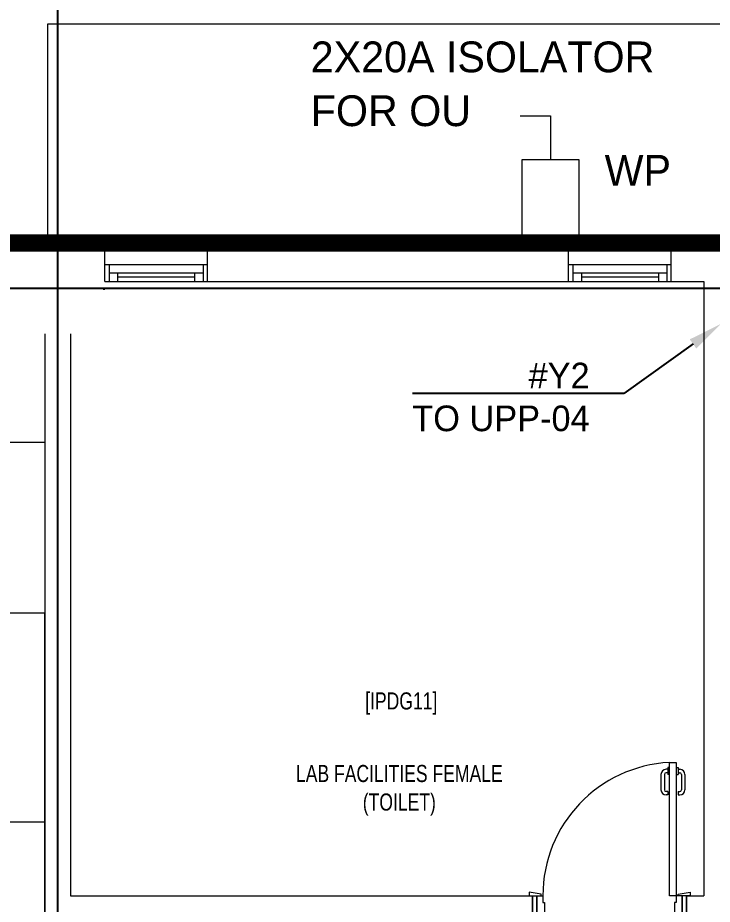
# Model space of a CAD drawing. Header units: metres. Extents: x 75097 to 220762, y -1557923 to -1361206.
# Drawn here: x 187880 to 191938, y -1458838 to -1453656 of the extents above; entities that cross this region are included whole.
import ezdxf
from ezdxf import colors
from ezdxf.entities.mleader import LeaderData, LeaderLine
from ezdxf.math import Vec2, Vec3

# ---------------------------------------------------------------- set-up
doc = ezdxf.new("R2010")
doc.units = ezdxf.units.M
doc.linetypes.add('DASHED2', pattern=[0.375, 0.25, -0.125])
doc.layers.get('0').update_dxf_attribs({"lineweight": 0})
for name, color, linetype, lineweight in [('A-100 - Copy$0$72_EGR_BASE_TEXT', 8, 'Continuous', 0), ('A-100 - Copy$0$Aluminum', 8, 'Continuous', 0), ('A-100 - Copy$0$Medical Equipment and Furniture', 8, 'Continuous', 0), ('A-100 - Copy$0$Medical Equipment and Furniture1', 8, 'Continuous', 5), ('A-100 - Copy$0$Proj', 8, 'Continuous', 0), ('A-100 - Copy$0$Walls', 8, 'Continuous', 0), ('A-100 - Copy$0$Wooden Joinery', 8, 'Continuous', 0)]:
    doc.layers.add(name, color=color, linetype=linetype, lineweight=lineweight)
doc.layers.add('A-100 - Copy$0$axes', color=8, linetype='Continuous')
doc.layers.add('E-POWR', color=7, linetype='Continuous', lineweight=9, true_color=0x4e7e3e)
doc.layers.add('E-POWR-IDEN _1-100_', color=7, linetype='Continuous', lineweight=9, true_color=0x4e7e3e)
doc.styles.add('A-100 - Copy$0$X3G_ENTITY_2587EA', font='swisscl.ttf', dxfattribs={"height": 200})
doc.styles.add('Optima_5', font='', dxfattribs={"height": 3.001645})
doc.styles.get("Standard").update_dxf_attribs({"font": 'GOTHIC.TTF'})
doc.styles.get('Optima_5').set_extended_font_data('Optima')

# ---------------------------------------------------------------- blocks, each defined once
blk = doc.blocks.new('GI-041_dwg__U120-3902841-GI-041')
at = {"layer": 'E-POWR', "flags": 128}
blk.add_lwpolyline([(-0.1145, 0), (0.1145, 0), (0.1145, 0.1572), (-0.1145, 0.1572)], close=True, dxfattribs=at)
blk.add_lwpolyline([(0.2354, 0.1613), (0.2354, 0.0786), (0.1145, 0.0786)], dxfattribs=at)
blk = doc.blocks.new('A-100 - Copy$0$CUPBOARD - GLASS TOP - LOCKABLE - 200x100x60')
at = {"layer": 'A-100 - Copy$0$Medical Equipment and Furniture1'}
blk.add_line((283.1819, -205.0074, 0), (284.1819, -205.0074, 0), dxfattribs=at)
at = {"layer": 'A-100 - Copy$0$Medical Equipment and Furniture1', "elevation": 0}
blk.add_lwpolyline([(284.1819, -204.4324), (283.1819, -204.4324), (283.1819, -205.0324), (284.1819, -205.0324)], close=True, dxfattribs=at)
blk = doc.blocks.new('A-100 - Copy$0$A$C72370EFE')
at = {"layer": 'A-100 - Copy$0$Wooden Joinery'}
for p, q in [((-0.01, -0.04), (-0.02, -0.04)), ((-0.01, -0.03), (-0.01, -0.07)), ((0, -0.03), (-0.01, -0.03)), ((0.04, -0.03), (0.05, -0.03)), ((0.05, -0.03), (0.05, -0.07)), ((0.05, -0.04), (0.06, -0.04)), ((-0.05, -0.07), (-0.05, -0.16)), ((-0.03, -0.07), (-0.03, -0.16)), ((-0.01, -0.06), (-0.02, -0.06)), ((0, -0.07), (-0.01, -0.07)), ((0.04, -0.07), (0.05, -0.07)), ((0.05, -0.06), (0.06, -0.06)), ((0.07, -0.07), (0.07, -0.16)), ((0.09, -0.07), (0.09, -0.16)), ((-0.01, -0.17), (-0.02, -0.17)), ((-0.01, -0.19), (-0.02, -0.19)), ((-0.01, -0.17), (-0.01, -0.19)), ((0.05, -0.17), (0.06, -0.17)), ((0.05, -0.17), (0.05, -0.19)), ((0.05, -0.19), (0.06, -0.19))]:
    blk.add_line(p, q, dxfattribs=at)
for centre, radius, start, end in [((-0.02, -0.07), 0.03, 90, 180), ((0.06, -0.07), 0.03, 0, 90), ((-0.02, -0.07), 0.01, 90, 180), ((0.06, -0.07), 0.01, 0, 90), ((-0.02, -0.16), 0.03, 180, 270), ((-0.02, -0.16), 0.01, 180, 270), ((0.06, -0.16), 0.01, 270, 0), ((0.06, -0.16), 0.03, 270, 0)]:
    blk.add_arc(centre, radius, start, end, dxfattribs=at)
blk = doc.blocks.new('A-100 - Copy$0$A$C41DF7AD3')
at = {"layer": 'A-100 - Copy$0$Wooden Joinery', "elevation": 0}
for points in [[(820, 780), (820, 1559), (860, 1559), (860, 780)], [(70, 780), (70, 790), (0, 800), (0, 780)], [(870, 780), (870, 790), (940, 800), (940, 780)], [(80, 680), (80, 670), (10, 660), (10, 680)], [(860, 680), (860, 670), (930, 660), (930, 680)]]:
    blk.add_lwpolyline(points, close=True, dxfattribs=at)
for points in [[(45, 780), (45, 680), (20, 680), (20, 780), (45, 780)], [(45, 780), (80, 780), (80, 740), (90, 740), (90, 680), (45, 680), (45, 780)], [(895, 780), (860, 780), (860, 740), (850, 740), (850, 680), (895, 680), (895, 780)], [(895, 780), (895, 680), (920, 680), (920, 780), (895, 780)]]:
    blk.add_lwpolyline(points, dxfattribs=at)
at = {"layer": 'A-100 - Copy$0$Wooden Joinery'}
blk.add_arc((860, 780, 0), 780, 92.9397, 180, dxfattribs=at)
at = {"layer": 'A-100 - Copy$0$Wooden Joinery', "xscale": 999.9999999998856, "yscale": 999.9999999998856, "zscale": 999.9999999998856}
blk.add_blockref('A-100 - Copy$0$A$C72370EFE', (820, 1559, 0), dxfattribs=at)
blk = doc.blocks.new('A-100 - Copy')
at = {"layer": 'A-100 - Copy$0$Aluminum'}
for p, q in [((188388.3, -1455097.7, 0), (188988.3, -1455097.7, 0)), ((188413.3, -1455097.7, 0), (188413.3, -1455197.7, 0)), ((188963.3, -1455097.7, 0), (188963.3, -1455197.7, 0)), ((191098.3, -1455097.7, 0), (191698.3, -1455097.7, 0)), ((191123.3, -1455097.7, 0), (191123.3, -1455197.7, 0)), ((191673.3, -1455097.7, 0), (191673.3, -1455197.7, 0)), ((188413.3, -1455147.7, 0), (188963.3, -1455147.7, 0)), ((188463.3, -1455147.7, 0), (188463.3, -1455197.7, 0)), ((188913.3, -1455172.7, 0), (188463.3, -1455172.7, 0)), ((188913.3, -1455147.7, 0), (188913.3, -1455197.7, 0)), ((191123.3, -1455147.7, 0), (191673.3, -1455147.7, 0)), ((191173.3, -1455147.7, 0), (191173.3, -1455197.7, 0)), ((191623.3, -1455172.7, 0), (191173.3, -1455172.7, 0)), ((191623.3, -1455147.7, 0), (191623.3, -1455197.7, 0)), ((188388.3, -1455197.7, 0), (188988.3, -1455197.7, 0)), ((191098.3, -1455197.7, 0), (191698.3, -1455197.7, 0))]:
    blk.add_line(p, q, dxfattribs=at)
at = {"layer": 'A-100 - Copy$0$axes'}
for p, q in [((188113.3, -1477297.4, 0), (188113.3, -1451192.7, 0)), ((215795, -1455237.7, 2.4), (83877.8, -1455237.7, 2.4))]:
    blk.add_line(p, q, dxfattribs=at)
at = {"layer": 'A-100 - Copy$0$Medical Equipment and Furniture'}
for p in [(187238.3, -1458356, 0), (188038.3, -1462172.7, 0)]:
    blk.add_line(p, (188038.3, -1458356, 0), dxfattribs=at)
at = {"layer": 'A-100 - Copy$0$Medical Equipment and Furniture', "elevation": 0}
blk.add_lwpolyline([(188038.3, -1457136), (187178.3, -1457136), (187178.3, -1458356), (188038.3, -1458356), (188038.3, -1457136)], dxfattribs=at)
at = {"layer": 'A-100 - Copy$0$Proj'}
for p, q in [((188388.3, -1454972.7, 0), (188988.3, -1454972.7, 0)), ((191098.3, -1454972.7, 0), (191698.3, -1454972.7, 0))]:
    blk.add_line(p, q, dxfattribs=at)
blk.add_lwpolyline([(188053.3, -1469902.7), (188053.3, -1471182.7), (211678.3, -1471182.7), (211678.3, -1453692.7), (188053.3, -1453692.7), (188053.3, -1454972.7)], dxfattribs=at)
at = {"layer": 'A-100 - Copy$0$Walls'}
for p, q in [((188378.3, -1454972.7, 0), (188388.3, -1454972.7, 0)), ((188388.3, -1455197.7, 0), (188388.3, -1454972.7, 0)), ((188988.3, -1454972.7, 0), (191098.3, -1454972.7, 0)), ((188988.3, -1455197.7, 0), (188988.3, -1454972.7, 0)), ((191098.3, -1455197.7, 0), (191098.3, -1454972.7, 0)), ((191698.3, -1455197.7, 0), (191698.3, -1454972.7, 0)), ((191698.3, -1454972.7, 0), (191998.3, -1454972.7, 0)), ((188988.3, -1455197.7, 0), (191098.3, -1455197.7, 0)), ((191698.3, -1455197.7, 0), (191888.3, -1455197.7, 0)), ((191888.3, -1455197.7, 0), (191888.3, -1458787.7, 0)), ((188378.3, -1455242.7, 0), (188388.3, -1455242.7, 0)), ((188038.3, -1455502.7, 0), (188038.3, -1462172.7, 0)), ((188188.3, -1455502.7, 0), (188188.3, -1458787.7, 0)), ((188188.3, -1458787.7, 0), (190888.3, -1458787.7, 0)), ((190888.3, -1458787.7, 0), (190888.3, -1458887.7, 0)), ((191788.3, -1458787.7, 0), (191888.3, -1458787.7, 0)), ((191788.3, -1458787.7, 0), (191788.3, -1458887.7, 0))]:
    blk.add_line(p, q, dxfattribs=at)
at = {"layer": 'A-100 - Copy$0$Medical Equipment and Furniture', "xscale": -1000, "yscale": 1000, "zscale": 1000, "rotation": 270}
blk.add_blockref('A-100 - Copy$0$CUPBOARD - GLASS TOP - LOCKABLE - 200x100x60', (392470.7, -1740317.9, 0), dxfattribs=at)
at = {"layer": 'A-100 - Copy$0$Wooden Joinery'}
blk.add_blockref('A-100 - Copy$0$A$C41DF7AD3', (190868.3, -1459567.7, 0), dxfattribs=at)
at = {"layer": 'A-100 - Copy$0$72_EGR_BASE_TEXT', "char_height": 100, "attachment_point": 2, "style": 'A-100 - Copy$0$X3G_ENTITY_2587EA'}
for s, insert in [('[IPDG11]', (190120.9, -1457599.2)), ('LAB FACILITIES FEMALE\\P(TOILET)', (190109.6, -1458023.3))]:
    blk.add_mtext(s, dxfattribs=dict(at, insert=insert))

msp = doc.modelspace()

# ---------------------------------------------------------------- linework, layer by layer
at = {"layer": 'E-POWR', "color": 240, "linetype": 'DASHED2', "ltscale": 500, "true_color": 0xf10e52, "const_width": 100, "elevation": 0}
msp.add_lwpolyline([(159393.3, -1448612.7), (159393.3, -1454972.7), (147820.4, -1454991.2), (147948, -1460991.2), (148420.5, -1460972.7), (148420.5, -1466760.4), (151756.7, -1466760.4), (151498.3, -1475532.7), (159048.3, -1475532.7), (159048.3, -1476893.7), (174041.3, -1476822.7), (174041.3, -1469902.7), (209947.3, -1469902.7), (209947.3, -1454972.7), (173995.3, -1454972.7), (173978.3, -1451323.8), (179573.3, -1451323.8), (179573.3, -1448020.8), (173978.3, -1448045.7)], dxfattribs=at)

# ---------------------------------------------------------------- block references
at = {"color": 85, "xscale": 2127.341102341351, "yscale": 2127.341102341351, "zscale": 2127.341102341351, "rotation": 89.99999999978158}
msp.add_blockref('GI-041_dwg__U120-3902841-GI-041', (191159.6, -1454729.1, 0), dxfattribs=at)

# ---------------------------------------------------------------- texts
at = {"layer": 'E-POWR-IDEN _1-100_', "attachment_point": 1, "rotation": 360, "line_spacing_factor": 1.047943, "style": 'Optima_5'}
for s, insert, char_height, width in [('2X20A ISOLATOR\\PFOR OU', (189592, -1453794.6, 0), 180.099, 2475.925), ('WP', (191309.4, -1454457.7, 0), 180.1, 3.637978807091713e-12)]:
    msp.add_mtext(s, dxfattribs=dict(at, insert=insert, char_height=char_height, width=width))

# ---------------------------------------------------------------- leaders
at = {"layer": 'E-POWR'}
ml = msp.add_multileader_mtext('Standard', dxfattribs=at)
ml.set_content('LIGHTING IN THIS ZONE IS FED FROM LP-03\\PNORMAL POWER IN THIS ZONE IS FED FROM PP-03\\PUPS POWER SOCKET IN THIS ZONE IS FED FROM UPP-04\\PMECHANICAL EQUIPMENT IN THIS ZONE IS FED FROM MCP-03', color=256)
ml.set_leader_properties()
ml.build(insert=Vec2(0, 0))
ml.multileader.update_dxf_attribs({"text_right_attachment_type": 6, "dogleg_length": 200, "arrow_head_size": 200})
ctx = ml.context
ctx.base_point, ctx.char_height, ctx.arrow_head_size, ctx.landing_gap_size, ctx.plane_origin = Vec3(188554.3, -1449813, 0), 250, 200, 100, Vec3(187550.6, -1453252, 0)
ctx.right_attachment = 6
notes = []
notes.append((ctx, [(0, (1, 1, 0), (188354.3, -1449813, 0), (1, 0), 200, [(0, [(186502.9, -1454972.7, 0)], 0, [])])]))
ctx.mtext.insert, ctx.mtext.width, ctx.mtext.flow_direction = Vec3(188654.3, -1449684.9, 0), 9228.761, 5
for ctx, leaders in notes:
    for number, flags, end, landing, length, lines in leaders:
        leader = LeaderData()
        leader.index, (leader.has_last_leader_line, leader.has_dogleg_vector, leader.attachment_direction) = number, flags
        leader.last_leader_point, leader.dogleg_vector, leader.dogleg_length = Vec3(end), Vec3(landing), length
        for number, points, colour, breaks in lines:
            line = LeaderLine()
            line.index, line.vertices, line.color, line.breaks = number, Vec3.list(points), colors.encode_raw_color(colour), breaks
            leader.lines.append(line)
        ctx.leaders.append(leader)

# ---------------------------------------------------------------- next in the draw order: block references
msp.add_blockref('A-100 - Copy', (0, 0))

# ---------------------------------------------------------------- next in the draw order: leaders
ml = msp.add_multileader_mtext('Standard', dxfattribs=at)
ml.set_content('#Y2\\PTO UPP-04', color=256)
ml.set_leader_properties()
ml.build(insert=Vec2(0, 0))
ml.multileader.update_dxf_attribs({"text_right_attachment_type": 6, "dogleg_length": 200, "arrow_head_size": 200})
ctx = ml.context
ctx.base_point, ctx.char_height, ctx.arrow_head_size, ctx.landing_gap_size, ctx.plane_origin = Vec3(190217.7, -1455749.3), 150, 200, 0.09, Vec3(189552, -1457911.5)
ctx.right_attachment, ctx.text_align_type = 6, 2
notes = []
notes.append((ctx, [(1, (1, 1, 0), (191421.8, -1455852.4), (-1, 0), 200, [(0, [(191988.3, -1455445.9)], 0, [])])]))
ctx.mtext.insert, ctx.mtext.alignment, ctx.mtext.flow_direction = Vec3(191221.8, -1455672.4), 3, 5
for ctx, leaders in notes:
    for number, flags, end, landing, length, lines in leaders:
        leader = LeaderData()
        leader.index, (leader.has_last_leader_line, leader.has_dogleg_vector, leader.attachment_direction) = number, flags
        leader.last_leader_point, leader.dogleg_vector, leader.dogleg_length = Vec3(end), Vec3(landing), length
        for number, points, colour, breaks in lines:
            line = LeaderLine()
            line.index, line.vertices, line.color, line.breaks = number, Vec3.list(points), colors.encode_raw_color(colour), breaks
            leader.lines.append(line)
        ctx.leaders.append(leader)

doc.saveas('drawing.dxf')
